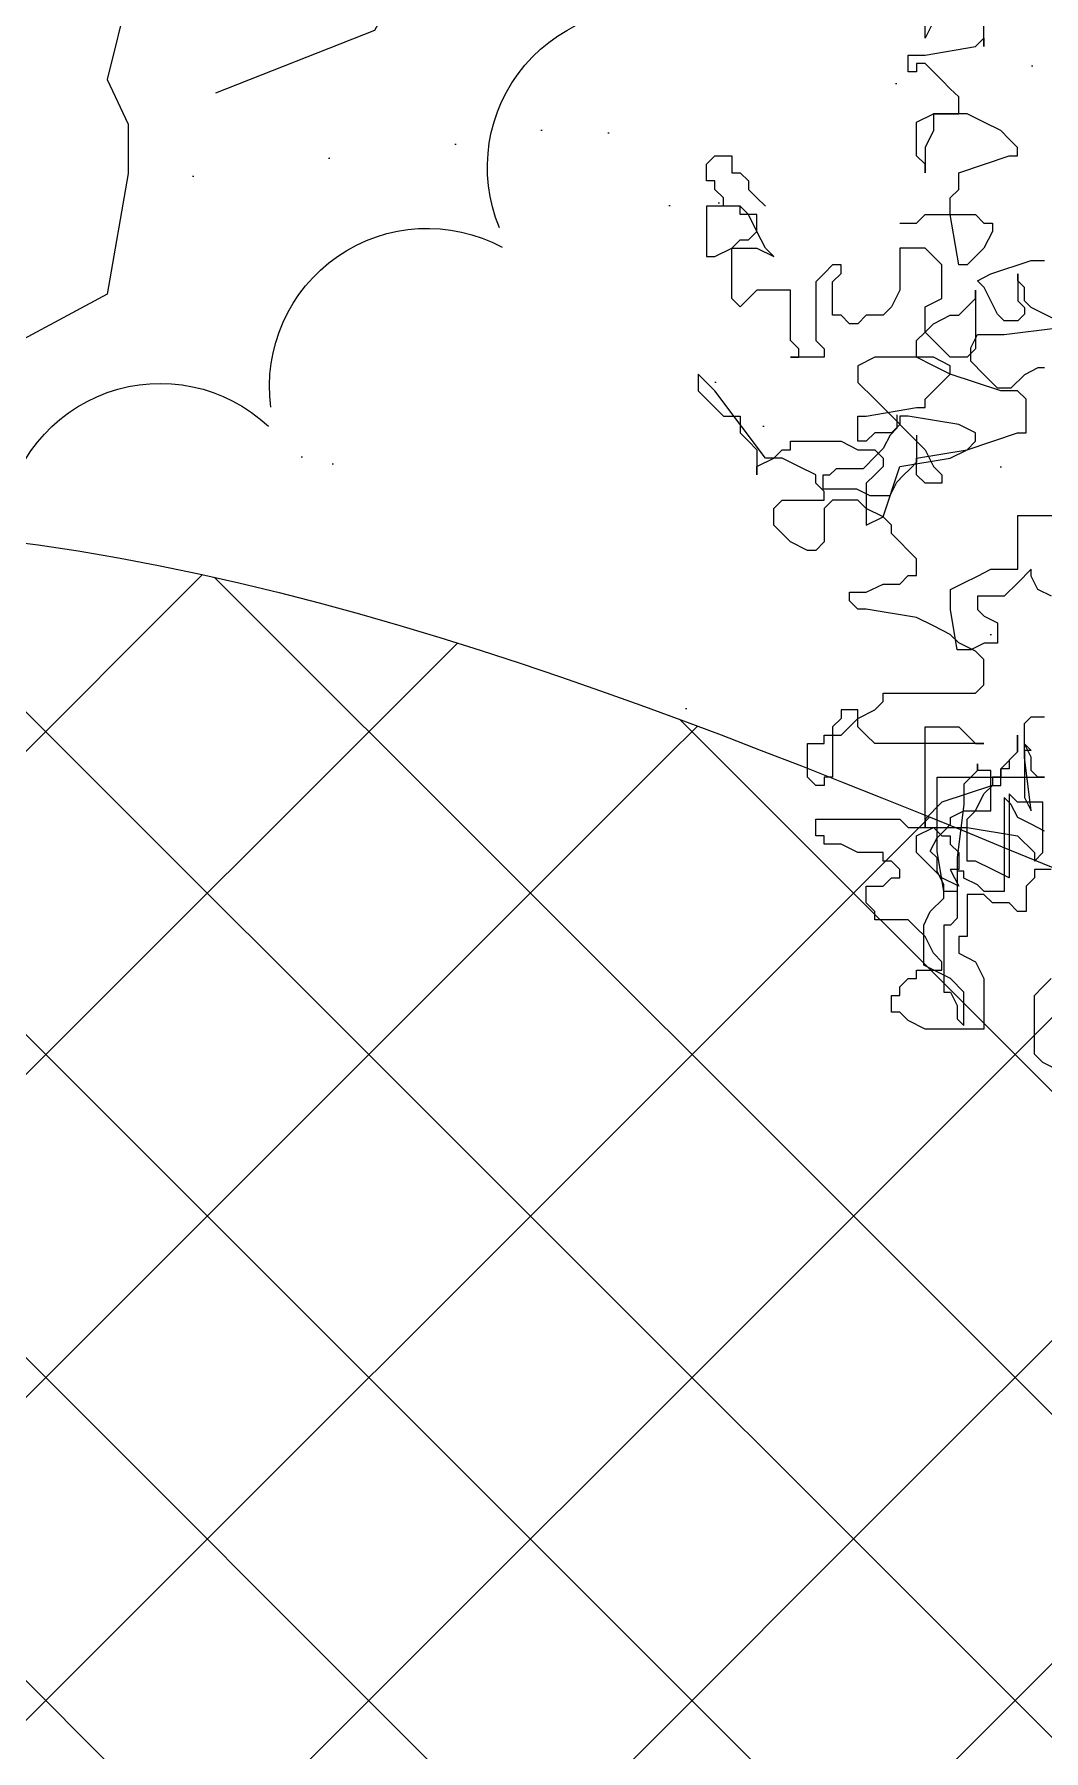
# Model space of a CAD drawing. Extents: x -95 to 325, y -1215 to -918.
# Drawn here: x 69.04 to 78.86, y -1091.14 to -1074.44 of the extents above; entities that cross this region are included whole.
import ezdxf

# ---------------------------------------------------------------- set-up
doc = ezdxf.new("R2010")
doc.units = 0
doc.layers.get('0').update_dxf_attribs({"linetype": 'CONTINUOUS'})
for name, color, linetype in [('尺寸标注', 7, 'CONTINUOUS'), ('福建茶', 76, 'CONTINUOUS'), ('马尼拉草', 80, 'CONTINUOUS')]:
    doc.layers.add(name, color=color, linetype=linetype)

# ---------------------------------------------------------------- blocks, each defined once
blk = doc.blocks.new('12')
at = {"color": 76}
for points in [[(540.4778, 449.7583), (540.7354, 449.86), (540.8438, 450.056)], [(540.3355, 449.918), (540.3018, 449.78), (540.3355, 449.7075), (540.3355, 449.6275), (540.3018, 449.4315), (540.0577, 449.3009)]]:
    blk.add_lwpolyline(points, dxfattribs=at)
at = {"color": 76, "extrusion": (0, 0, -1)}
for centre, major_axis, start_param, end_param in [((541.1739, 449.6376), (0.181, 0.181), 3.532634, 5.729677), ((540.8207, 449.2825), (-0.181, 0.181), 5.36523, 7.562273), ((540.3877, 449.031), (0.181, 0.181), 4.056233, 6.253276)]:
    blk.add_ellipse(centre, major_axis=major_axis, ratio=1, start_param=start_param, end_param=end_param, dxfattribs=at)
blk = doc.blocks.new('tulia')
at = {"color": 3, "lineweight": 0}
for p, q in [((212.716, 271.445), (212.835, 271.385)), ((212.835, 271.385), (212.895, 271.326)), ((212.895, 271.326), (212.895, 270.908)), ((213.253, 270.789), (213.253, 271.147)), ((213.253, 271.147), (213.671, 271.147)), ((213.443, 271.075), (213.395, 271.123)), ((213.395, 271.123), (213.395, 270.885)), ((213.671, 271.147), (213.791, 271.087)), ((213.791, 271.087), (213.85, 271.027)), ((213.443, 270.98), (213.443, 271.075)), ((213.49, 270.885), (213.443, 270.98)), ((213.85, 271.027), (213.91, 271.027)), ((213.91, 271.027), (213.91, 270.908)), ((212.835, 270.848), (212.775, 270.789)), ((212.895, 270.908), (212.835, 270.848)), ((213.395, 270.885), (213.49, 270.789)), ((213.538, 270.885), (213.49, 270.885)), ((213.538, 270.408), (213.538, 270.885)), ((213.85, 270.848), (213.791, 270.789)), ((213.91, 270.908), (213.85, 270.908)), ((213.85, 270.908), (213.85, 270.848)), ((213.313, 270.669), (213.253, 270.789)), ((213.49, 270.789), (213.586, 270.741)), ((213.731, 270.729), (213.552, 270.729)), ((213.552, 270.729), (213.552, 270.669)), ((213.586, 270.741), (213.681, 270.694)), ((213.791, 270.789), (213.731, 270.789)), ((213.731, 270.789), (213.731, 270.729)), ((213.432, 270.609), (213.313, 270.669)), ((213.432, 270.49), (213.432, 270.609)), ((213.552, 270.669), (213.611, 270.609)), ((213.611, 270.609), (213.671, 270.49)), ((213.681, 270.694), (213.681, 270.408)), ((213.373, 270.192), (213.373, 270.49)), ((213.373, 270.49), (213.432, 270.49)), ((213.671, 270.49), (213.731, 270.43)), ((213.443, 270.36), (213.49, 270.408)), ((213.443, 270.026), (213.443, 270.36)), ((213.49, 270.408), (213.538, 270.408)), ((213.681, 270.408), (213.634, 270.312)), ((213.731, 270.43), (213.791, 270.371)), ((213.791, 270.371), (214.029, 270.371)), ((214.029, 270.371), (214.029, 270.311)), ((212.954, 270.132), (212.954, 270.311)), ((212.954, 270.311), (213.014, 270.311)), ((213.014, 270.311), (213.074, 270.251)), ((213.074, 270.251), (213.193, 270.251)), ((213.193, 270.251), (213.253, 270.192)), ((213.634, 270.312), (213.538, 270.217)), ((214.029, 270.311), (214.089, 270.251)), ((214.089, 270.251), (214.089, 270.132)), ((212.895, 270.072), (212.954, 270.132)), ((213.109, 269.501), (213.109, 270.169)), ((213.109, 270.169), (213.252, 270.169)), ((213.252, 270.169), (213.299, 270.121)), ((213.253, 270.192), (213.373, 270.192)), ((213.299, 270.121), (213.395, 270.074)), ((213.492, 270.013), (213.432, 270.132)), ((213.432, 270.132), (213.552, 270.072)), ((213.443, 269.931), (213.443, 270.169)), ((213.443, 270.169), (213.538, 270.169)), ((213.538, 270.217), (213.538, 270.121)), ((213.538, 270.169), (213.586, 269.883)), ((213.538, 270.121), (213.586, 270.026)), ((213.97, 270.132), (213.91, 270.072)), ((214.089, 270.132), (213.97, 270.132)), ((212.775, 270.013), (212.895, 270.013)), ((212.895, 270.013), (212.895, 270.072)), ((213.074, 269.476), (213.074, 270.072)), ((213.074, 270.072), (213.193, 270.013)), ((213.193, 270.013), (213.313, 269.953)), ((213.395, 270.074), (213.395, 270.026)), ((213.395, 270.026), (213.443, 270.026)), ((213.432, 269.893), (213.432, 270.013)), ((213.432, 270.013), (213.492, 270.013)), ((213.552, 270.072), (213.671, 269.953)), ((213.586, 270.026), (213.586, 269.931)), ((213.91, 270.072), (213.85, 270.072)), ((213.85, 270.072), (213.85, 270.013)), ((213.85, 270.013), (213.91, 269.953)), ((212.895, 269.953), (212.835, 269.893)), ((212.835, 269.893), (212.835, 269.535)), ((212.895, 269.893), (212.895, 269.953)), ((213.014, 269.774), (212.895, 269.893)), ((213.313, 269.953), (213.373, 269.953)), ((213.373, 269.953), (213.373, 269.655)), ((213.395, 269.549), (213.443, 269.931)), ((213.492, 269.834), (213.432, 269.893)), ((213.586, 269.931), (213.634, 269.883)), ((213.634, 269.883), (213.586, 269.787)), ((213.586, 269.883), (213.586, 269.358)), ((213.671, 269.953), (213.731, 269.893)), ((213.731, 269.893), (213.731, 269.774)), ((213.91, 269.953), (213.97, 269.953)), ((213.97, 269.953), (213.97, 269.893)), ((213.97, 269.893), (214.149, 269.893)), ((214.149, 269.893), (214.268, 269.834)), ((213.373, 269.714), (213.014, 269.774)), ((213.492, 269.774), (213.492, 269.834)), ((213.552, 269.774), (213.492, 269.774)), ((213.586, 269.787), (213.538, 269.74)), ((213.611, 269.714), (213.552, 269.774)), ((213.731, 269.774), (213.611, 269.714)), ((214.268, 269.834), (214.388, 269.834)), ((214.388, 269.834), (214.388, 269.774)), ((214.388, 269.774), (214.447, 269.774)), ((214.447, 269.774), (214.447, 269.655)), ((212.822, 269.74), (212.918, 269.692)), ((212.918, 269.692), (213.013, 269.644)), ((213.013, 269.644), (213.061, 269.549)), ((213.373, 269.655), (213.313, 269.595)), ((213.611, 269.714), (213.373, 269.714)), ((213.49, 269.644), (213.395, 269.597)), ((213.538, 269.74), (213.49, 269.692)), ((213.49, 269.692), (213.49, 269.644)), ((213.552, 269.535), (213.671, 269.655)), ((213.791, 269.714), (213.611, 269.714)), ((213.671, 269.655), (213.671, 269.714)), ((213.671, 269.714), (213.671, 268.998)), ((213.85, 269.655), (213.791, 269.714)), ((214.447, 269.655), (213.85, 269.655)), ((212.835, 269.535), (213.014, 269.535)), ((212.965, 269.501), (212.918, 269.597)), ((212.918, 269.597), (212.965, 269.215)), ((212.965, 269.167), (212.965, 269.501)), ((213.014, 269.535), (213.074, 269.476)), ((213.061, 269.549), (213.109, 269.501)), ((213.193, 269.416), (213.552, 269.535)), ((213.395, 269.597), (213.204, 269.597)), ((213.204, 269.597), (213.204, 269.31)), ((213.313, 269.595), (213.253, 269.476)), ((213.395, 269.406), (213.395, 269.549)), ((213.193, 269.416), (213.134, 269.416)), ((213.134, 269.416), (213.134, 269.297)), ((213.253, 269.476), (213.193, 269.416)), ((213.193, 269.356), (213.193, 269.416)), ((213.347, 269.358), (213.395, 269.406)), ((214.388, 269.356), (214.388, 269.416)), ((214.388, 269.416), (214.447, 269.416)), ((214.447, 269.416), (214.507, 269.356)), ((213.586, 269.358), (212.822, 269.358)), ((212.822, 269.358), (212.87, 269.358)), ((212.87, 269.358), (212.918, 269.31)), ((212.918, 269.31), (212.918, 269.215)), ((213.134, 269.297), (213.014, 269.177)), ((213.074, 269.237), (213.074, 269.297)), ((213.074, 269.297), (213.134, 269.297)), ((213.134, 269.297), (213.134, 269.356)), ((213.134, 269.356), (213.193, 269.356)), ((213.204, 269.31), (213.299, 269.31)), ((213.299, 269.31), (213.347, 269.358)), ((213.299, 269.31), (213.299, 269.263)), ((213.299, 269.263), (213.299, 269.31)), ((214.328, 268.998), (214.328, 269.356)), ((214.328, 269.356), (214.388, 269.356)), ((214.507, 269.356), (214.507, 269.118)), ((212.918, 269.215), (212.965, 269.12)), ((212.965, 269.12), (212.918, 269.167)), ((212.918, 269.167), (212.965, 269.167)), ((212.965, 269.215), (212.965, 268.976)), ((213.014, 269.177), (213.074, 269.237)), ((213.014, 269.177), (213.014, 269.058)), ((213.014, 269.058), (213.014, 269.177)), ((213.313, 269.118), (213.253, 269.118)), ((213.253, 269.118), (214.029, 269.118)), ((213.432, 268.998), (213.313, 269.118)), ((214.029, 269.118), (214.089, 269.058)), ((214.089, 269.058), (214.149, 268.998)), ((214.268, 269.058), (214.209, 268.998)), ((214.388, 269.058), (214.268, 269.058)), ((214.507, 269.118), (214.388, 269.118)), ((214.388, 269.118), (214.388, 269.058)), ((212.918, 268.929), (212.822, 268.929)), ((212.965, 268.976), (212.918, 268.929)), ((213.671, 268.998), (213.432, 268.998)), ((214.149, 268.939), (214.029, 268.879)), ((214.149, 268.998), (214.149, 268.879)), ((214.209, 268.998), (214.149, 268.939)), ((214.268, 268.939), (214.328, 268.998)), ((214.268, 268.879), (214.268, 268.939)), ((214.029, 268.879), (213.97, 268.819)), ((213.97, 268.819), (213.97, 268.759)), ((214.149, 268.879), (214.268, 268.879)), ((213.313, 268.759), (213.253, 268.7)), ((213.253, 268.7), (213.253, 268.521)), ((213.97, 268.759), (213.313, 268.759)), ((213.156, 268.261), (213.156, 268.404)), ((213.156, 268.404), (213.252, 268.404)), ((213.252, 268.404), (213.347, 268.452)), ((213.253, 268.521), (213.313, 268.461)), ((213.313, 268.461), (213.432, 268.401)), ((213.347, 268.452), (213.443, 268.452)), ((213.432, 268.401), (213.492, 268.342)), ((213.443, 268.452), (213.49, 268.165)), ((213.492, 268.342), (213.611, 268.282)), ((213.611, 268.282), (213.731, 268.222)), ((213.252, 268.213), (213.156, 268.261)), ((213.299, 268.165), (213.252, 268.213)), ((213.299, 268.07), (213.299, 268.165)), ((213.49, 268.165), (213.49, 268.022)), ((213.731, 268.222), (214.089, 268.163)), ((214.089, 268.163), (214.149, 268.163)), ((214.149, 268.163), (214.209, 268.103)), ((212.774, 268.07), (212.87, 268.022)), ((213.013, 267.975), (213.109, 268.07)), ((213.109, 268.07), (213.299, 268.07)), ((214.089, 268.043), (213.97, 267.984)), ((214.209, 268.043), (214.089, 268.043)), ((214.209, 268.103), (214.209, 268.043)), ((212.87, 268.022), (212.918, 267.927)), ((212.918, 267.879), (213.013, 267.975)), ((212.918, 267.927), (212.918, 267.879)), ((213.299, 267.927), (213.204, 267.879)), ((213.395, 267.975), (213.299, 267.927)), ((213.49, 268.022), (213.395, 267.975)), ((213.791, 267.924), (213.731, 267.924)), ((213.731, 267.924), (213.731, 267.805)), ((213.85, 267.984), (213.791, 267.924)), ((213.97, 267.984), (213.85, 267.984)), ((213.204, 267.879), (213.013, 267.879)), ((213.013, 267.879), (213.013, 267.498)), ((213.731, 267.805), (213.791, 267.745)), ((213.791, 267.745), (213.85, 267.685)), ((213.85, 267.685), (213.91, 267.626)), ((214.388, 267.685), (214.447, 267.745)), ((214.388, 267.447), (214.388, 267.685)), ((214.447, 267.745), (214.507, 267.745)), ((214.507, 267.745), (214.627, 267.685)), ((214.627, 267.685), (214.686, 267.626)), ((213.91, 267.626), (213.91, 267.566)), ((213.91, 267.566), (213.97, 267.506)), ((214.089, 267.566), (213.97, 267.506)), ((214.089, 267.268), (214.089, 267.566)), ((214.686, 267.626), (214.746, 267.566)), ((214.746, 267.566), (214.746, 267.447)), ((213.013, 267.498), (212.679, 267.498)), ((213.97, 267.506), (213.85, 267.148)), ((213.97, 267.506), (214.089, 267.447)), ((214.089, 267.447), (214.149, 267.387)), ((214.328, 267.387), (214.388, 267.447)), ((214.746, 267.447), (214.686, 267.387)), ((213.92, 267.354), (213.872, 267.259)), ((214.063, 267.354), (213.92, 267.354)), ((214.159, 267.307), (214.063, 267.354)), ((214.149, 267.387), (214.328, 267.387)), ((214.398, 267.307), (214.159, 267.307)), ((214.686, 267.387), (214.388, 267.387)), ((214.388, 267.387), (214.388, 267.327)), ((214.388, 267.327), (214.447, 267.268)), ((214.398, 267.211), (214.398, 267.307)), ((213.552, 267.208), (213.552, 267.268)), ((213.552, 267.268), (213.671, 267.268)), ((213.611, 267.148), (213.552, 267.208)), ((213.671, 267.268), (213.731, 267.208)), ((213.731, 267.208), (213.731, 267.089)), ((213.825, 267.211), (213.777, 267.164)), ((213.872, 267.259), (213.825, 267.211)), ((213.97, 267.148), (214.029, 267.208)), ((214.029, 267.208), (214.089, 267.268)), ((214.302, 267.164), (214.35, 267.211)), ((214.35, 267.211), (214.398, 267.211)), ((214.447, 267.268), (214.447, 267.208)), ((214.447, 267.208), (214.567, 267.148)), ((214.866, 267.029), (214.866, 267.208)), ((214.866, 267.208), (214.866, 267.148)), ((213.492, 267.089), (213.373, 267.029)), ((213.731, 267.089), (213.373, 267.029)), ((213.85, 267.148), (213.492, 267.089)), ((213.671, 267.029), (213.611, 267.148)), ((213.777, 267.164), (213.729, 267.116)), ((213.729, 267.116), (213.729, 266.925)), ((213.968, 267.021), (214.016, 267.068)), ((213.97, 267.089), (213.97, 267.148)), ((214.029, 267.029), (213.97, 267.089)), ((214.016, 267.068), (214.111, 267.164)), ((214.111, 267.164), (214.302, 267.164)), ((214.567, 267.148), (214.686, 267.089)), ((214.686, 267.089), (214.806, 267.089)), ((214.746, 267.089), (214.686, 267.029)), ((214.866, 267.148), (214.746, 267.089)), ((214.806, 267.089), (215.164, 266.611)), ((213.373, 267.029), (213.014, 266.91)), ((213.373, 267.029), (213.313, 266.969)), ((213.313, 266.969), (213.313, 266.91)), ((214.029, 266.671), (213.671, 267.029)), ((213.92, 266.925), (213.968, 267.021)), ((214.149, 267.029), (214.029, 267.029)), ((214.029, 266.91), (214.089, 266.969)), ((214.089, 266.969), (214.149, 266.969)), ((214.268, 266.969), (214.149, 267.029)), ((214.149, 266.969), (214.149, 266.79)), ((214.627, 266.969), (214.268, 266.969)), ((214.686, 267.029), (214.627, 267.029)), ((214.627, 267.029), (214.627, 266.969)), ((214.925, 266.969), (214.866, 267.029)), ((214.985, 266.91), (214.925, 266.969)), ((213.014, 266.91), (212.954, 266.91)), ((212.954, 266.91), (212.954, 266.671)), ((213.313, 266.91), (213.432, 266.85)), ((213.432, 266.85), (213.791, 266.79)), ((213.85, 266.85), (213.91, 266.91)), ((213.85, 266.79), (213.85, 266.85)), ((213.872, 266.877), (213.92, 266.925)), ((213.872, 266.782), (213.872, 266.877)), ((213.91, 266.91), (214.029, 266.91)), ((214.985, 266.79), (214.985, 266.91)), ((213.731, 266.73), (213.671, 266.73)), ((213.671, 266.73), (213.671, 266.671)), ((214.089, 266.79), (213.731, 266.73)), ((213.791, 266.79), (213.85, 266.79)), ((214.149, 266.79), (214.089, 266.79)), ((215.104, 266.79), (214.985, 266.79)), ((215.164, 266.73), (215.104, 266.79)), ((215.224, 266.671), (215.164, 266.73)), ((212.954, 266.671), (213.014, 266.611)), ((212.965, 266.496), (213.061, 266.591)), ((213.014, 266.611), (213.134, 266.611)), ((213.061, 266.591), (213.156, 266.591)), ((213.134, 266.611), (213.492, 266.492)), ((213.156, 266.591), (213.252, 266.496)), ((213.611, 266.611), (213.492, 266.492)), ((213.671, 266.671), (213.611, 266.611)), ((214.149, 266.551), (214.029, 266.671)), ((215.164, 266.611), (215.284, 266.492)), ((215.284, 266.611), (215.224, 266.671)), ((215.284, 266.492), (215.284, 266.611)), ((212.822, 266.448), (212.87, 266.448)), ((212.87, 266.448), (212.965, 266.496)), ((213.252, 266.496), (213.347, 266.4)), ((213.492, 266.492), (213.492, 266.432)), ((213.492, 266.492), (213.611, 266.432)), ((214.149, 266.432), (214.149, 266.551)), ((213.313, 266.313), (213.373, 266.372)), ((213.347, 266.4), (213.347, 266.305)), ((213.373, 266.372), (213.492, 266.372)), ((213.492, 266.432), (213.611, 266.372)), ((213.492, 266.372), (213.552, 266.313)), ((213.611, 266.432), (213.731, 266.372)), ((213.611, 266.372), (214.029, 266.372)), ((213.731, 266.372), (213.731, 266.253)), ((214.029, 266.372), (214.149, 266.432)), ((214.388, 266.313), (214.388, 266.372)), ((214.388, 266.372), (214.627, 266.372)), ((214.627, 266.372), (214.567, 266.372)), ((214.567, 266.372), (214.567, 266.313)), ((213.109, 266.21), (212.727, 266.162)), ((213.299, 266.21), (213.109, 266.21)), ((213.347, 266.305), (213.299, 266.21)), ((213.313, 265.895), (213.313, 266.313)), ((213.552, 266.313), (213.611, 266.253)), ((213.611, 266.253), (213.671, 266.193)), ((213.731, 266.253), (213.671, 266.193)), ((214.447, 266.253), (214.388, 266.313)), ((214.447, 265.835), (214.447, 266.253)), ((214.567, 266.313), (214.627, 266.253)), ((214.627, 266.253), (214.627, 265.895)), ((212.727, 266.114), (212.918, 266.019)), ((212.965, 266.066), (213.013, 266.114)), ((213.013, 266.114), (213.109, 266.114)), ((213.109, 266.114), (213.156, 266.066)), ((213.611, 266.134), (213.492, 266.074)), ((213.671, 266.193), (213.611, 266.134)), ((213.671, 266.193), (213.671, 266.014)), ((214.089, 266.074), (214.149, 266.134)), ((214.149, 266.134), (214.209, 266.134)), ((214.209, 266.134), (214.268, 266.074)), ((212.918, 266.019), (212.965, 265.971)), ((212.965, 266.019), (212.965, 266.066)), ((213.013, 265.971), (212.965, 266.019)), ((212.965, 265.971), (212.965, 265.876)), ((213.013, 265.78), (213.013, 265.971)), ((213.156, 266.066), (213.204, 265.971)), ((213.204, 265.971), (213.252, 265.876)), ((213.373, 266.014), (213.313, 265.955)), ((213.432, 266.074), (213.373, 266.014)), ((213.492, 266.074), (213.432, 266.074)), ((213.671, 266.014), (213.552, 265.955)), ((213.85, 265.895), (213.91, 266.014)), ((213.91, 266.014), (213.97, 266.074)), ((213.97, 266.074), (214.089, 266.074)), ((214.268, 266.074), (214.328, 266.074)), ((214.328, 266.074), (214.328, 265.835)), ((214.925, 265.955), (214.985, 266.014)), ((214.985, 266.014), (215.045, 265.955)), ((212.965, 265.876), (213.013, 265.828)), ((213.252, 265.876), (213.299, 265.828)), ((213.313, 265.955), (213.313, 265.895)), ((213.552, 265.955), (213.552, 265.716)), ((213.85, 265.597), (213.85, 265.895)), ((214.627, 265.895), (214.866, 265.895)), ((214.866, 265.895), (214.925, 265.955)), ((215.045, 265.955), (215.045, 265.597)), ((213.204, 265.78), (212.918, 265.685)), ((213.013, 265.828), (213.013, 265.78)), ((213.299, 265.828), (213.204, 265.78)), ((213.253, 265.597), (213.373, 265.716)), ((213.373, 265.716), (213.432, 265.716)), ((213.432, 265.716), (213.492, 265.358)), ((213.552, 265.716), (213.611, 265.656)), ((214.328, 265.835), (214.268, 265.776)), ((214.268, 265.776), (214.268, 265.716)), ((214.268, 265.716), (214.328, 265.716)), ((214.328, 265.716), (214.388, 265.776)), ((214.388, 265.776), (214.447, 265.835)), ((212.918, 265.685), (212.822, 265.685)), ((213.193, 265.477), (213.253, 265.597)), ((213.611, 265.656), (213.671, 265.597)), ((213.671, 265.597), (213.85, 265.597)), ((214.866, 265.597), (214.746, 265.656)), ((214.746, 265.656), (214.806, 265.597)), ((214.806, 265.597), (214.866, 265.477)), ((215.045, 265.597), (214.866, 265.597)), ((215.045, 265.597), (214.985, 265.537)), ((215.164, 265.656), (215.045, 265.597)), ((215.224, 265.656), (215.164, 265.656)), ((215.224, 265.298), (215.224, 265.656)), ((213.193, 265.418), (213.193, 265.477)), ((214.925, 265.537), (214.866, 265.477)), ((214.866, 265.477), (214.866, 265.358)), ((214.866, 265.477), (214.925, 265.358)), ((214.985, 265.537), (214.925, 265.537)), ((213.253, 265.418), (213.193, 265.418)), ((213.313, 265.358), (213.253, 265.418)), ((213.671, 265.358), (213.313, 265.358)), ((213.492, 265.358), (213.492, 265.239)), ((213.731, 265.418), (213.671, 265.358)), ((213.85, 265.418), (213.731, 265.418)), ((214.866, 265.358), (214.925, 265.358)), ((214.925, 265.358), (214.985, 265.298)), ((214.925, 265.358), (214.985, 265.358)), ((214.985, 265.358), (214.985, 265.298)), ((213.492, 265.239), (213.432, 265.179)), ((214.866, 265.239), (214.806, 265.298)), ((214.925, 265.179), (214.866, 265.239)), ((214.985, 265.298), (215.224, 265.298)), ((214.985, 265.298), (215.104, 265.298)), ((215.104, 265.298), (215.104, 265.239)), ((215.104, 265.239), (215.164, 265.179)), ((213.432, 265.179), (213.432, 265.06)), ((214.925, 265.119), (214.925, 265.179)), ((214.985, 265.06), (214.925, 265.119)), ((215.164, 265.179), (215.164, 265.119)), ((215.164, 265.119), (215.224, 265.119)), ((215.224, 265.119), (215.224, 265)), ((213.432, 265.06), (213.074, 264.94)), ((213.671, 264.881), (213.671, 265.06)), ((213.671, 265.06), (213.671, 265)), ((213.671, 265), (213.731, 264.94)), ((215.045, 265.06), (214.985, 265.06)), ((215.045, 264.94), (215.045, 265.06)), ((215.224, 265), (215.164, 264.94)), ((213.074, 264.94), (213.014, 264.94)), ((213.014, 264.94), (213.014, 264.881)), ((213.014, 264.881), (213.074, 264.821)), ((213.611, 264.761), (213.671, 264.881)), ((213.731, 264.94), (213.731, 264.701)), ((215.164, 264.94), (215.045, 264.94)), ((213.074, 264.821), (213.134, 264.761)), ((213.134, 264.761), (213.253, 264.701)), ((213.611, 264.642), (213.611, 264.761)), ((213.253, 264.701), (213.373, 264.642)), ((213.373, 264.642), (213.611, 264.642)), ((213.611, 264.642), (213.432, 264.642)), ((213.432, 264.642), (213.432, 264.522)), ((213.731, 264.701), (213.611, 264.642)), ((213.432, 264.522), (213.492, 264.463)), ((213.492, 264.463), (213.552, 264.403)), ((213.552, 264.403), (213.611, 264.343)), ((213.611, 264.343), (213.671, 264.284)), ((213.671, 264.284), (213.731, 264.284)), ((213.731, 264.284), (213.731, 264.343)), ((213.731, 264.343), (213.791, 264.343)), ((213.791, 264.343), (213.791, 264.224)), ((213.313, 264.164), (213.253, 264.105)), ((213.253, 264.105), (213.253, 264.164)), ((213.253, 264.164), (213.253, 263.866)), ((213.671, 264.224), (213.313, 264.164)), ((213.791, 264.224), (213.671, 264.224)), ((213.611, 263.985), (213.671, 264.105)), ((213.671, 264.105), (213.671, 263.866))]:
    blk.add_line(p, q, dxfattribs=at)
blk = doc.blocks.new('tuli')
at = {"color": 3}
blk.add_blockref('tulia', (-25.998, 9.206), dxfattribs=at)

msp = doc.modelspace()

# ---------------------------------------------------------------- hatches: boundary and pattern name
at = {"layer": '尺寸标注'}
h = msp.add_hatch(dxfattribs=at)
h.set_pattern_fill('NET', color=26, scale=0.7, angle=45, style=0)
edge = h.paths.add_edge_path()
edge.add_line((75.022, -1080.996), (80.817, -1097.292))
edge.add_line((80.817, -1097.292), (129.18, -1097.292))
edge.add_line((129.18, -1097.292), (129.18, -1082.491))
edge.add_spline(control_points=[(129.18, -1082.491), (125.033, -1080.813), (112.53, -1075.937), (94.497, -1090.68), (80.593, -1083.027), (75.022, -1080.996)], knot_values=[137.42757, 137.42757, 137.42757, 137.42757, 150.318008, 176.245126, 193.577857, 193.577857, 193.577857, 193.577857], degree=3, periodic=0)
at = {"layer": '福建茶', "lineweight": 9}
h = msp.add_hatch(dxfattribs=at)
h.set_pattern_fill('NET', color=256, scale=0.7, angle=45, style=0)
edge = h.paths.add_edge_path()
edge.add_line((17.259, -1079.25), (9.276, -1097.292))
edge.add_line((9.276, -1097.292), (80.817, -1097.292))
edge.add_line((80.817, -1097.292), (75.022, -1080.996))
edge.add_spline(control_points=[(75.022, -1080.996), (72.259, -1079.989), (61.161, -1076.966), (41.904, -1092.795), (25.426, -1079.598), (17.259, -1079.25)], knot_values=[77.523286, 77.523286, 77.523286, 77.523286, 86.117672, 112.04479, 137.42757, 137.42757, 137.42757, 137.42757], degree=3, periodic=0)
at = {"layer": '马尼拉草'}
h = msp.add_hatch(dxfattribs=at)
h.set_pattern_fill('AR-SAND', color=256, scale=0.1, style=0)
edge = h.paths.add_edge_path()
edge.add_line((129.18, -1062.289), (129.18, -1082.491))
edge.add_spline(control_points=[(129.18, -1082.491), (125.033, -1080.813), (112.53, -1075.937), (91.737, -1092.936), (66.733, -1072.385), (41.729, -1092.939), (16.75, -1072.503), (-7.742, -1091.997), (-23.644, -1081.165), (-31.487, -1079.539)], knot_values=[26.944979, 26.944979, 26.944979, 26.944979, 39.835418, 65.762535, 91.689652, 117.61677, 143.543887, 169.471017, 193.577857, 193.577857, 193.577857, 193.577857], degree=3, periodic=0)
edge.add_line((-31.487, -1079.539), (-31.487, -1059.337))
edge.add_spline(control_points=[(-31.487, -1059.337), (-23.644, -1060.962), (-7.742, -1071.795), (16.75, -1052.301), (41.729, -1072.737), (66.733, -1052.183), (91.737, -1072.734), (112.53, -1055.735), (125.033, -1060.611), (129.18, -1062.289)], knot_values=[26.944979, 26.944979, 26.944979, 26.944979, 51.051819, 76.978949, 102.906066, 128.833183, 154.760301, 180.687418, 193.577857, 193.577857, 193.577857, 193.577857], degree=3, periodic=0)

# ---------------------------------------------------------------- linework, layer by layer
at = {"layer": '福建茶', "lineweight": 9}
msp.add_open_spline([(-31.487, -1079.539), (-23.644, -1081.165), (-7.742, -1091.997), (16.75, -1072.503), (41.729, -1092.939), (66.733, -1072.385), (91.737, -1092.936), (112.53, -1075.937), (125.033, -1080.813), (129.18, -1082.491)], degree=3, knots=[26.944979, 26.944979, 26.944979, 26.944979, 51.051819, 76.978949, 102.906066, 128.833183, 154.760301, 180.687418, 193.577857, 193.577857, 193.577857, 193.577857], dxfattribs=at)

# ---------------------------------------------------------------- block references
at = {"color": 1, "lineweight": 0, "xscale": 1.369095795671456, "yscale": 1.369095796253532, "zscale": 1.369095795696208, "rotation": 180}
msp.add_blockref('tuli', (334.646, -700.286), dxfattribs=at)
at = {"layer": '尺寸标注', "color": 3, "xscale": 5.999999999767169, "yscale": 6.000000000931323, "zscale": 6}
msp.add_blockref('12', (-3172.061, -3773.555), dxfattribs=at)

doc.saveas('drawing.dxf')
